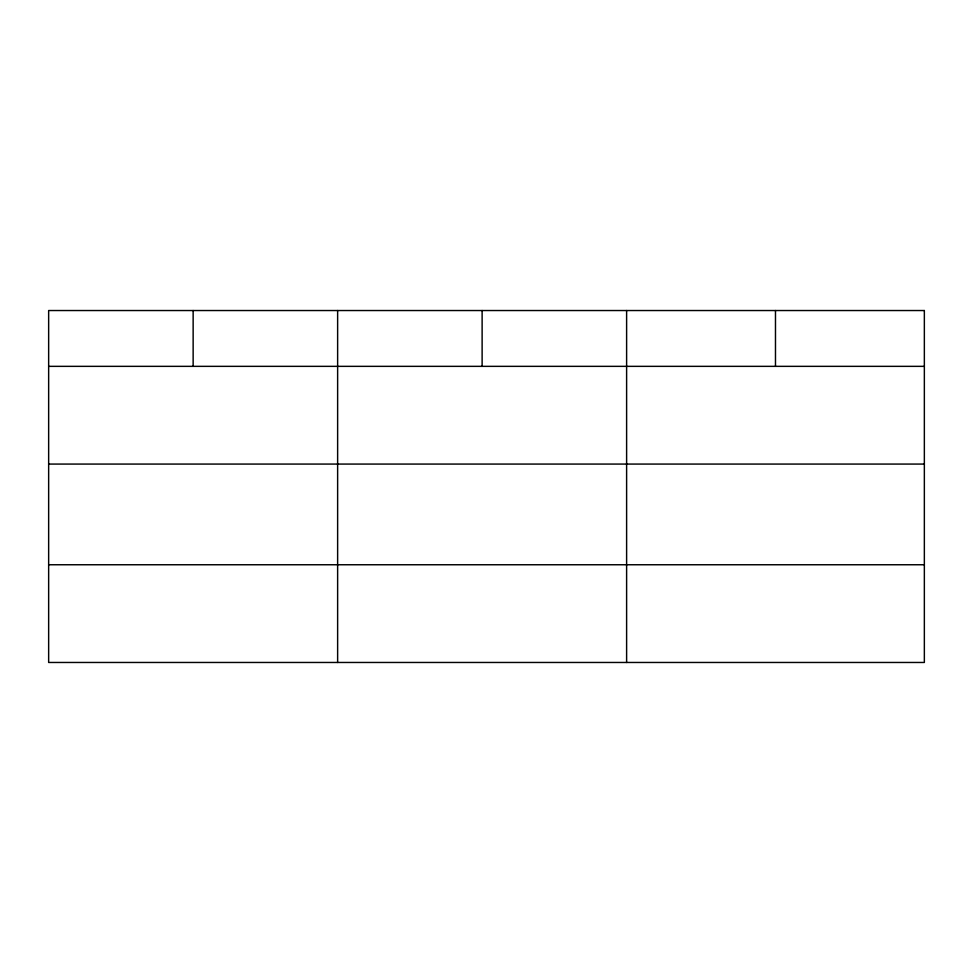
<?xml version="1.0" encoding="UTF-8"?>
<svg xmlns="http://www.w3.org/2000/svg" width="973" height="973" viewBox="0 0 973 973"><rect width="100%" height="100%" fill="white"/><g stroke="black" fill="none" stroke-linecap="round" stroke-linejoin="round"><path stroke-width="1.46" d="M48.65 366.347L924.35 366.347M48.65 464.072L924.35 464.072M48.65 564.754L924.35 564.754M775.481 310.533L775.481 366.347M626.612 310.533L626.612 662.467M482.121 310.533L482.121 366.347M337.631 310.533L337.631 662.467M193.141 310.533L193.141 366.347M924.35 310.533L48.65 310.533L48.65 662.467L924.35 662.467L924.35 310.533"/></g></svg>
